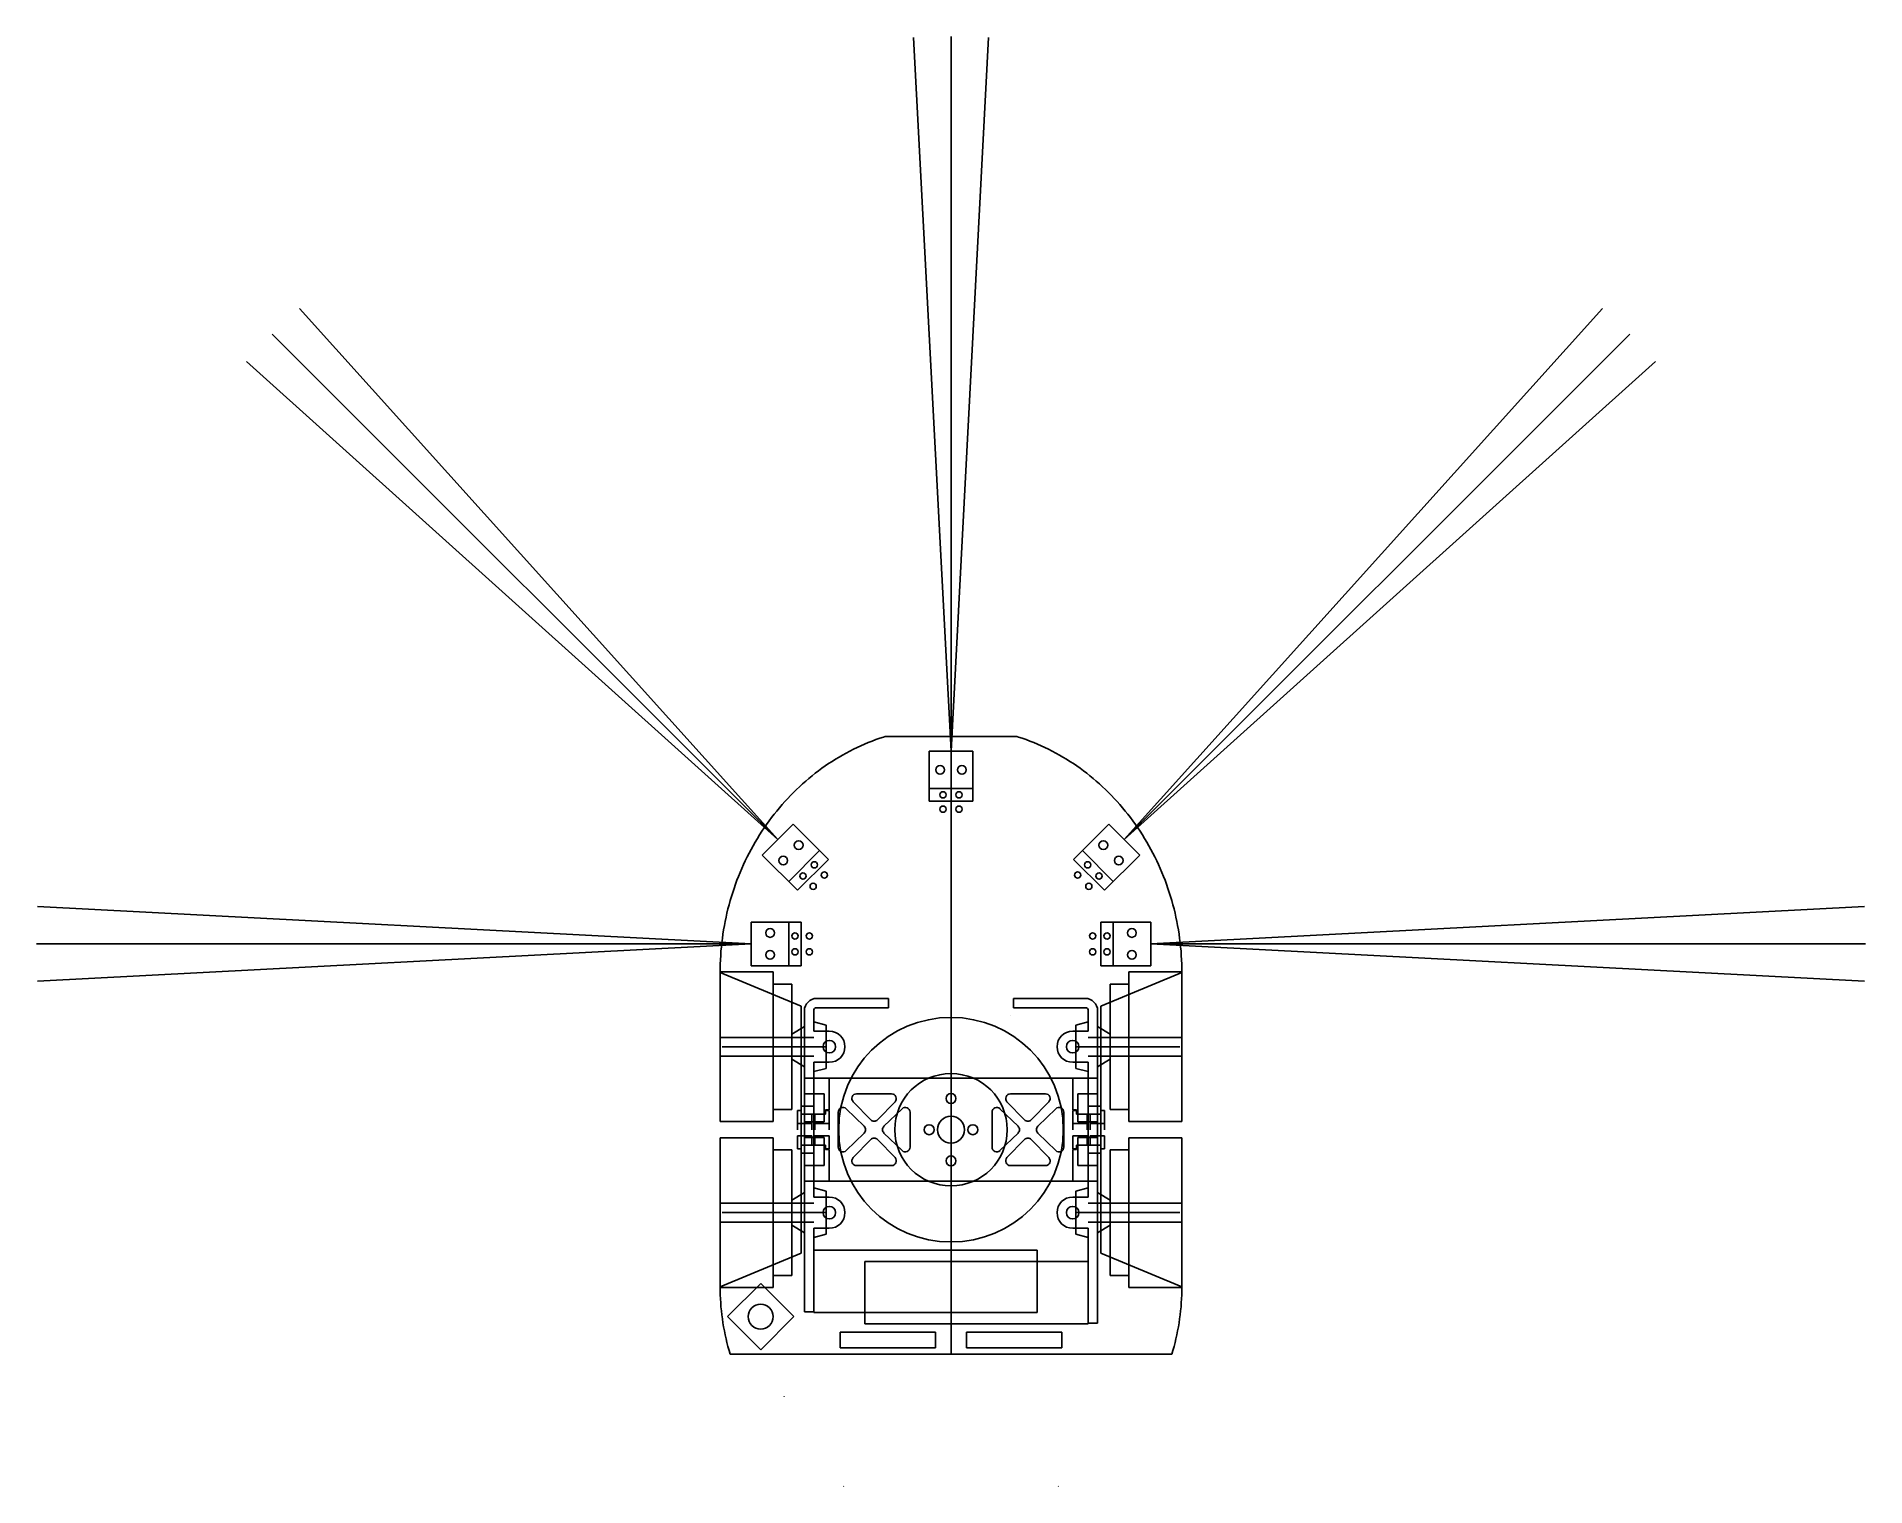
# Model space of a CAD drawing. Extents: x -110 to 184, y -21 to 211.
import ezdxf

# ---------------------------------------------------------------- set-up
doc = ezdxf.new("R2010")
doc.units = 0
doc.linetypes.add('DOT', pattern=[2, 1, -1])
for name, color, linetype in [('Layer0', 7, 'CONTINUOUS'), ('Layer3', 7, 'CONTINUOUS'), ('Layer4', 7, 'CONTINUOUS'), ('Layer5', 7, 'CONTINUOUS')]:
    doc.layers.add(name, color=color, linetype=linetype)

msp = doc.modelspace()

# ---------------------------------------------------------------- linework, layer by layer
at = {"layer": 'Layer0', "color": 1, "linetype": 'CONTINUOUS'}
for p, q in [((37, 96.64), (31.01, 211.02)), ((37, 96.64), (37, 211.18)), ((37, 96.64), (42.99, 211.02)), ((9.23, 82.47), (-67.41, 167.59)), ((64.77, 82.47), (141.41, 167.59)), ((9.23, 82.47), (-71.76, 163.46)), ((64.77, 82.47), (145.76, 163.46)), ((9.23, 82.47), (-75.89, 159.11)), ((64.77, 82.47), (149.89, 159.11)), ((5, 65.75), (-109.38, 71.74)), ((69, 65.75), (183.38, 71.74)), ((5, 65.75), (-109.54, 65.75)), ((5, 65.75), (-109.38, 59.76)), ((69, 65.75), (183.54, 65.75)), ((69, 65.75), (183.38, 59.76))]:
    msp.add_line(p, q, dxfattribs=at)
at = {"layer": 'Layer0', "color": 5, "linetype": 'CONTINUOUS'}
for p, q in [((21.36, 96.94), (20.78, 96.64)), ((21.95, 97.23), (21.36, 96.94)), ((22.54, 97.5), (21.95, 97.23)), ((23.14, 97.76), (22.54, 97.5)), ((23.74, 98.02), (23.14, 97.76)), ((24.35, 98.26), (23.74, 98.02)), ((24.95, 98.49), (24.35, 98.26)), ((25.57, 98.71), (24.95, 98.49)), ((26.18, 98.91), (25.57, 98.71)), ((26.45, 99), (26.18, 98.91)), ((47.82, 98.91), (47.55, 99)), ((48.43, 98.71), (47.82, 98.91)), ((49.05, 98.49), (48.43, 98.71)), ((49.65, 98.26), (49.05, 98.49)), ((50.26, 98.02), (49.65, 98.26)), ((50.86, 97.76), (50.26, 98.02)), ((51.46, 97.5), (50.86, 97.76)), ((52.05, 97.23), (51.46, 97.5)), ((52.64, 96.94), (52.05, 97.23)), ((53.22, 96.64), (52.64, 96.94)), ((16.31, 93.89), (15.78, 93.5)), ((16.85, 94.27), (16.31, 93.89)), ((17.39, 94.64), (16.85, 94.27)), ((17.94, 95), (17.39, 94.64)), ((18.5, 95.35), (17.94, 95)), ((19.06, 95.69), (18.5, 95.35)), ((19.63, 96.02), (19.06, 95.69)), ((20.2, 96.34), (19.63, 96.02)), ((20.78, 96.64), (20.2, 96.34)), ((53.8, 96.34), (53.22, 96.64)), ((54.37, 96.02), (53.8, 96.34)), ((54.94, 95.69), (54.37, 96.02)), ((55.5, 95.35), (54.94, 95.69)), ((56.06, 95), (55.5, 95.35)), ((56.61, 94.64), (56.06, 95)), ((57.15, 94.27), (56.61, 94.64)), ((57.69, 93.89), (57.15, 94.27)), ((58.22, 93.5), (57.69, 93.89)), ((12.73, 90.95), (12.24, 90.49)), ((13.22, 91.4), (12.73, 90.95)), ((13.72, 91.84), (13.22, 91.4)), ((14.22, 92.27), (13.72, 91.84)), ((14.73, 92.69), (14.22, 92.27)), ((15.25, 93.1), (14.73, 92.69)), ((15.78, 93.5), (15.25, 93.1)), ((58.75, 93.1), (58.22, 93.5)), ((59.27, 92.69), (58.75, 93.1)), ((59.78, 92.27), (59.27, 92.69)), ((60.28, 91.84), (59.78, 92.27)), ((60.78, 91.4), (60.28, 91.84)), ((61.27, 90.95), (60.78, 91.4)), ((61.76, 90.49), (61.27, 90.95)), ((9.94, 88.08), (9.5, 87.57)), ((10.38, 88.58), (9.94, 88.08)), ((10.84, 89.07), (10.38, 88.58)), ((11.3, 89.55), (10.84, 89.07)), ((11.77, 90.03), (11.3, 89.55)), ((12.24, 90.49), (11.77, 90.03)), ((62.23, 90.03), (61.76, 90.49)), ((62.7, 89.55), (62.23, 90.03)), ((63.16, 89.07), (62.7, 89.55)), ((63.62, 88.58), (63.16, 89.07)), ((64.06, 88.08), (63.62, 88.58)), ((64.5, 87.57), (64.06, 88.08)), ((7.84, 85.46), (7.45, 84.91)), ((8.25, 86), (7.84, 85.46)), ((8.66, 86.53), (8.25, 86)), ((9.08, 87.05), (8.66, 86.53)), ((9.5, 87.57), (9.08, 87.05)), ((64.92, 87.05), (64.5, 87.57)), ((65.34, 86.53), (64.92, 87.05)), ((65.75, 86), (65.34, 86.53)), ((66.16, 85.46), (65.75, 86)), ((66.55, 84.91), (66.16, 85.46)), ((5.62, 82.07), (5.28, 81.48)), ((5.97, 82.65), (5.62, 82.07)), ((6.33, 83.23), (5.97, 82.65)), ((6.69, 83.8), (6.33, 83.23)), ((7.07, 84.36), (6.69, 83.8)), ((7.45, 84.91), (7.07, 84.36)), ((66.93, 84.36), (66.55, 84.91)), ((67.31, 83.8), (66.93, 84.36)), ((67.67, 83.23), (67.31, 83.8)), ((68.03, 82.65), (67.67, 83.23)), ((68.38, 82.07), (68.03, 82.65)), ((68.72, 81.48), (68.38, 82.07)), ((4.33, 79.68), (4.03, 79.07)), ((4.64, 80.29), (4.33, 79.68)), ((4.96, 80.89), (4.64, 80.29)), ((5.28, 81.48), (4.96, 80.89)), ((69.04, 80.89), (68.72, 81.48)), ((69.36, 80.29), (69.04, 80.89)), ((69.67, 79.68), (69.36, 80.29)), ((69.97, 79.07), (69.67, 79.68)), ((2.94, 76.57), (2.69, 75.94)), ((3.2, 77.21), (2.94, 76.57)), ((3.47, 77.83), (3.2, 77.21)), ((3.74, 78.46), (3.47, 77.83)), ((4.03, 79.07), (3.74, 78.46)), ((70.26, 78.46), (69.97, 79.07)), ((70.53, 77.83), (70.26, 78.46)), ((70.8, 77.21), (70.53, 77.83)), ((71.06, 76.57), (70.8, 77.21)), ((71.31, 75.94), (71.06, 76.57)), ((1.81, 73.35), (1.62, 72.69)), ((2.02, 74), (1.81, 73.35)), ((2.23, 74.65), (2.02, 74)), ((2.46, 75.3), (2.23, 74.65)), ((2.69, 75.94), (2.46, 75.3)), ((71.54, 75.3), (71.31, 75.94)), ((71.77, 74.65), (71.54, 75.3)), ((71.98, 74), (71.77, 74.65)), ((72.19, 73.35), (71.98, 74)), ((72.38, 72.69), (72.19, 73.35)), ((1.1, 70.7), (0.95, 70.03)), ((1.26, 71.36), (1.1, 70.7)), ((1.43, 72.03), (1.26, 71.36)), ((1.62, 72.69), (1.43, 72.03)), ((72.57, 72.03), (72.38, 72.69)), ((72.74, 71.36), (72.57, 72.03)), ((72.9, 70.7), (72.74, 71.36)), ((73.05, 70.03), (72.9, 70.7)), ((0.56, 68), (0.46, 67.32)), ((0.68, 68.68), (0.56, 68)), ((0.81, 69.35), (0.68, 68.68)), ((0.95, 70.03), (0.81, 69.35)), ((73.19, 69.35), (73.05, 70.03)), ((73.32, 68.68), (73.19, 69.35)), ((73.44, 68), (73.32, 68.68)), ((73.54, 67.32), (73.44, 68)), ((0.14, 64.58), (0.09, 63.9)), ((0.2, 65.27), (0.14, 64.58)), ((0.28, 65.95), (0.2, 65.27)), ((0.36, 66.64), (0.28, 65.95)), ((0.46, 67.32), (0.36, 66.64)), ((73.64, 66.64), (73.54, 67.32)), ((73.72, 65.95), (73.64, 66.64)), ((73.8, 65.27), (73.72, 65.95)), ((73.86, 64.58), (73.8, 65.27)), ((73.91, 63.9), (73.86, 64.58)), ((0.01, 61.83), (0, 61.14)), ((0.02, 62.52), (0.01, 61.83)), ((0.05, 63.21), (0.02, 62.52)), ((0.09, 63.9), (0.05, 63.21)), ((73.95, 63.21), (73.91, 63.9)), ((73.98, 62.52), (73.95, 63.21)), ((73.99, 61.83), (73.98, 62.52)), ((74, 61.14), (73.99, 61.83)), ((0, 61.14), (13, 55.76)), ((74, 61.14), (61, 55.76)), ((11.5, 56.38), (11.65, 56.31)), ((13, 55.76), (13, 16.18)), ((62.5, 56.38), (62.35, 56.31)), ((0, 10.8), (13, 16.18)), ((11.5, 15.56), (11.65, 15.62)), ((74, 10.8), (61, 16.18)), ((62.5, 15.56), (62.35, 15.62)), ((0, 10.79), (0, 10.8)), ((0.01, 10.15), (0, 10.79)), ((0.02, 9.5), (0.01, 10.15)), ((0.05, 8.86), (0.02, 9.5)), ((0.09, 8.21), (0.05, 8.86)), ((73.95, 8.86), (73.91, 8.21)), ((73.98, 9.5), (73.95, 8.86)), ((73.99, 10.15), (73.98, 9.5)), ((74, 10.79), (73.99, 10.15)), ((74, 10.8), (74, 10.79)), ((0.14, 7.57), (0.09, 8.21)), ((0.2, 6.93), (0.14, 7.57)), ((0.28, 6.29), (0.2, 6.93)), ((0.36, 5.65), (0.28, 6.29)), ((73.72, 6.29), (73.64, 5.65)), ((73.8, 6.93), (73.72, 6.29)), ((73.86, 7.57), (73.8, 6.93)), ((73.91, 8.21), (73.86, 7.57)), ((0.46, 5.01), (0.36, 5.65)), ((0.56, 4.37), (0.46, 5.01)), ((0.68, 3.73), (0.56, 4.37)), ((0.81, 3.1), (0.68, 3.73)), ((0.95, 2.47), (0.81, 3.1)), ((73.19, 3.1), (73.05, 2.47)), ((73.32, 3.73), (73.19, 3.1)), ((73.44, 4.37), (73.32, 3.73)), ((73.54, 5.01), (73.44, 4.37)), ((73.64, 5.65), (73.54, 5.01)), ((1.1, 1.84), (0.95, 2.47)), ((1.26, 1.22), (1.1, 1.84)), ((1.43, 0.6), (1.26, 1.22)), ((1.61, 0), (1.43, 0.6)), ((1.61, 0), (72.39, 0)), ((11.65, 0), (62.35, 0)), ((72.57, 0.6), (72.39, 0)), ((72.74, 1.22), (72.57, 0.6)), ((72.9, 1.84), (72.74, 1.22)), ((73.05, 2.47), (72.9, 1.84)), ((10.29, -6.81), (10.26, -6.74))]:
    msp.add_line(p, q, dxfattribs=at)
at = {"layer": 'Layer0', "color": 8, "linetype": 'CONTINUOUS'}
for p, q in [((37, 99), (26.45, 99)), ((37, 90.64), (37, 99)), ((37, 99), (47.55, 99)), ((33.5, 96.64), (33.5, 88.64)), ((33.5, 96.64), (40.5, 96.64)), ((40.5, 96.64), (40.5, 88.64)), ((33.5, 90.64), (40.5, 90.64)), ((40.5, 88.64), (33.5, 88.64)), ((6.76, 79.99), (11.71, 84.94)), ((11.71, 84.94), (17.36, 79.29)), ((62.29, 84.94), (56.64, 79.29)), ((67.24, 79.99), (62.29, 84.94)), ((6.76, 79.99), (12.41, 74.34)), ((11, 75.75), (15.95, 80.7)), ((17.36, 79.29), (12.41, 74.34)), ((56.64, 79.29), (61.59, 74.34)), ((63, 75.75), (58.05, 80.7)), ((67.24, 79.99), (61.59, 74.34)), ((5, 69.25), (13, 69.25)), ((5, 62.25), (5, 69.25)), ((11, 62.25), (11, 69.25)), ((13, 69.25), (13, 62.25)), ((69, 69.25), (61, 69.25)), ((61, 69.25), (61, 62.25)), ((63, 62.25), (63, 69.25)), ((69, 62.25), (69, 69.25)), ((5, 62.25), (13, 62.25)), ((69, 62.25), (61, 62.25)), ((15.5, 57.02), (27, 57.02)), ((27, 57.02), (27, 55.52)), ((58.5, 57.02), (47, 57.02)), ((47, 57.02), (47, 55.52)), ((61, 55.76), (61, 16.18)), ((13.5, 55.02), (13.5, 6.78)), ((15, 51.77), (15, 55.02)), ((15, 53.27), (15, 51.77)), ((15.5, 55.52), (27, 55.52)), ((46.5, 54.26), (46.5, 54.26)), ((58.5, 55.52), (47, 55.52)), ((59, 55.02), (59, 51.77)), ((60.5, 4.94), (60.5, 55.02)), ((15, 51.77), (17.5, 51.77)), ((59, 51.77), (56.5, 51.77)), ((15, 46.77), (17.5, 46.77)), ((15, 25.17), (15, 46.77)), ((59, 46.77), (56.5, 46.77)), ((59, 46.77), (59, 25.17)), ((15, 25.17), (17.5, 25.17)), ((59, 25.17), (56.5, 25.17)), ((15, 20.17), (17.5, 20.17)), ((15, 20.17), (15, 6.78)), ((15, 18.67), (15, 20.17)), ((59, 20.17), (56.5, 20.17)), ((59, 20.17), (59, 14.84)), ((15, 16.68), (47.9, 16.68)), ((15, 6.68), (15, 16.68)), ((50.8, 14.84), (23.2, 14.84)), ((23.2, 4.84), (23.2, 14.84)), ((47.9, 16.68), (50.8, 16.68)), ((50.8, 16.68), (50.8, 6.68)), ((59, 14.84), (50.8, 14.84)), ((59, 14.84), (59, 4.84)), ((6.5, 11.3), (1.2, 6)), ((11.8, 6), (6.5, 11.3)), ((1.2, 6), (6.5, 0.7)), ((6.5, 0.7), (11.8, 6)), ((13.5, 6.78), (15, 6.78)), ((15, 6.68), (47.9, 6.68)), ((23.2, 4.84), (23.2, 6.68)), ((47.9, 6.68), (50.8, 6.68)), ((19.25, 1), (19.25, 3.54)), ((19.25, 3.54), (34.49, 3.54)), ((59, 4.84), (23.2, 4.84)), ((34.49, 3.54), (34.49, 1)), ((37, 4.84), (37, 0)), ((54.75, 3.54), (39.51, 3.54)), ((39.51, 3.54), (39.51, 1)), ((54.75, 1), (54.75, 3.54)), ((60.5, 4.94), (59, 4.94)), ((59, 4.94), (59, 4.84)), ((34.49, 1), (19.25, 1)), ((39.51, 1), (54.75, 1)), ((19.83, -21.21), (19.77, -21.19)), ((54.17, -21.21), (54.23, -21.19))]:
    msp.add_line(p, q, dxfattribs=at)
for centre, radius in [((35.25, 93.64), 0.7), ((38.75, 93.64), 0.7), ((35.73, 89.64), 0.5), ((38.27, 89.64), 0.5), ((35.73, 87.34), 0.5), ((38.27, 87.34), 0.5), ((12.59, 81.58), 0.7), ((61.41, 81.58), 0.7), ((10.12, 79.11), 0.7), ((63.88, 79.11), 0.7), ((13.28, 76.62), 0.5), ((15.08, 78.42), 0.5), ((16.71, 76.79), 0.5), ((57.29, 76.79), 0.5), ((58.92, 78.42), 0.5), ((60.72, 76.62), 0.5), ((14.91, 74.99), 0.5), ((59.09, 74.99), 0.5), ((8, 67.5), 0.7), ((12, 67.02), 0.5), ((14.3, 67.02), 0.5), ((59.7, 67.02), 0.5), ((62, 67.02), 0.5), ((66, 67.5), 0.7), ((8, 64), 0.7), ((12, 64.48), 0.5), ((14.3, 64.48), 0.5), ((59.7, 64.48), 0.5), ((62, 64.48), 0.5), ((66, 64), 0.7), ((37, 35.97), 18), ((17.5, 49.27), 1), ((56.5, 49.27), 1), ((37, 35.97), 9), ((17.5, 22.67), 1), ((56.5, 22.67), 1), ((6.5, 6), 2)]:
    msp.add_circle(centre, radius, dxfattribs=at)
for centre, radius, start, end in [((15.5, 55.02), 2, 90, 180), ((58.5, 55.02), 2, -360, -270), ((15.5, 55.02), 0.5, 90, 180), ((58.5, 55.02), 0.5, 0, 90), ((17.5, 49.27), 2.5, -90, 90), ((56.5, 49.27), 2.5, -270, -90), ((17.5, 22.67), 2.5, -90, 90), ((56.5, 22.67), 2.5, -270, -90)]:
    msp.add_arc(centre, radius, start, end, dxfattribs=at)
at = {"layer": 'Layer3', "color": 8, "linetype": 'CONTINUOUS'}
for p, q in [((13, 39.02), (12.4, 39.02)), ((12.4, 39.02), (12.4, 36.97)), ((13, 39.02), (13, 38.47)), ((13, 38.47), (14.7, 38.47)), ((14.7, 38.47), (14.7, 36.97)), ((15.2, 38.47), (16.9, 38.47)), ((15.2, 38.47), (15.2, 36.97)), ((16.9, 39.02), (17.5, 39.02)), ((16.9, 39.02), (16.9, 38.47)), ((17.5, 36.97), (17.5, 39.02)), ((57.1, 39.02), (56.5, 39.02)), ((56.5, 36.97), (56.5, 39.02)), ((57.1, 39.02), (57.1, 38.47)), ((58.8, 38.47), (57.1, 38.47)), ((58.8, 38.47), (58.8, 36.97)), ((61, 38.47), (59.3, 38.47)), ((59.3, 36.97), (59.3, 38.47)), ((61, 39.02), (61.6, 39.02)), ((61, 39.02), (61, 38.47)), ((61.6, 39.02), (61.6, 36.97)), ((12.4, 36.97), (14.7, 36.97)), ((15.2, 36.97), (17.5, 36.97)), ((56.5, 36.97), (58.8, 36.97)), ((59.3, 36.97), (61.6, 36.97)), ((12.4, 34.97), (14.7, 34.97)), ((12.4, 34.97), (12.4, 32.92)), ((13, 32.92), (12.4, 32.92)), ((14.7, 33.47), (13, 33.47)), ((13, 32.92), (13, 33.47)), ((14.7, 34.97), (14.7, 33.47)), ((15.2, 34.97), (15.2, 33.47)), ((15.2, 34.97), (17.5, 34.97)), ((16.9, 33.47), (15.2, 33.47)), ((16.9, 32.92), (16.9, 33.47)), ((16.9, 32.92), (17.5, 32.92)), ((17.5, 32.92), (17.5, 34.97)), ((56.5, 32.92), (56.5, 34.97)), ((56.5, 34.97), (58.8, 34.97)), ((57.1, 32.92), (56.5, 32.92)), ((57.1, 32.92), (56.5, 32.92)), ((57.1, 32.92), (57.1, 33.47)), ((57.1, 33.47), (58.8, 33.47)), ((57.1, 32.92), (57.1, 33.47)), ((57.1, 33.47), (58.8, 33.47)), ((58.8, 34.97), (58.8, 33.47)), ((58.8, 34.97), (58.8, 33.47)), ((59.3, 33.47), (59.3, 34.97)), ((59.3, 34.97), (61.6, 34.97)), ((59.3, 33.47), (61, 33.47)), ((61, 32.92), (61, 33.47)), ((61, 32.92), (61.6, 32.92)), ((61.6, 34.97), (61.6, 32.92))]:
    msp.add_line(p, q, dxfattribs=at)
at = {"layer": 'Layer3', "color": 8, "linetype": 'DOT'}
for p, q in [((12.4, 36.97), (12.4, 34.97)), ((14.7, 36.97), (14.7, 34.97)), ((15.2, 36.97), (15.2, 34.97)), ((17.5, 36.97), (17.5, 34.97)), ((56.5, 36.97), (56.5, 34.97)), ((58.8, 36.97), (58.8, 34.97)), ((59.3, 36.97), (59.3, 34.97)), ((61.6, 36.97), (61.6, 34.97))]:
    msp.add_line(p, q, dxfattribs=at)
at = {"layer": 'Layer4', "color": 8, "linetype": 'CONTINUOUS'}
for p, q in [((16.65, 44.22), (13.5, 44.22)), ((13.5, 44.22), (13.5, 41.72)), ((15, 44.22), (17.5, 44.22)), ((15, 44.22), (15, 39.97)), ((16.65, 44.22), (57.35, 44.22)), ((17.5, 44.22), (17.5, 39.17)), ((56.5, 44.22), (56.5, 39.17)), ((59, 44.22), (56.5, 44.22)), ((57.35, 44.22), (60.5, 44.22)), ((59, 44.22), (59, 39.97)), ((60.5, 41.72), (60.5, 44.22)), ((16.65, 41.72), (13.5, 41.72)), ((16.65, 37.22), (16.65, 41.72)), ((16.65, 37.22), (16.65, 41.72)), ((21.86, 41.72), (27.49, 41.72)), ((52.14, 41.72), (46.51, 41.72)), ((57.35, 41.72), (60.5, 41.72)), ((57.35, 37.22), (57.35, 41.72)), ((57.35, 37.22), (57.35, 41.72)), ((13, 39.72), (15, 39.72)), ((13, 39.72), (13, 38.47)), ((16.9, 38.47), (13, 38.47)), ((15, 39.72), (15, 39.97)), ((17.5, 39.17), (16.9, 39.17)), ((16.9, 39.17), (16.9, 38.47)), ((18.93, 33.15), (18.93, 38.79)), ((20.2, 39.32), (23.09, 36.51)), ((21.32, 40.44), (24.14, 37.55)), ((28.03, 40.44), (25.21, 37.55)), ((29.15, 39.32), (26.26, 36.51)), ((30.43, 33.15), (30.43, 38.79)), ((43.58, 33.15), (43.58, 38.79)), ((44.85, 39.32), (47.74, 36.51)), ((45.97, 40.44), (48.79, 37.55)), ((52.68, 40.44), (49.86, 37.55)), ((53.8, 39.32), (50.91, 36.51)), ((55.08, 33.15), (55.08, 38.79)), ((56.5, 39.17), (57.1, 39.17)), ((57.1, 39.17), (57.1, 38.47)), ((57.1, 38.47), (61, 38.47)), ((59, 39.72), (59, 39.97)), ((61, 39.72), (59, 39.72)), ((61, 39.72), (61, 38.47)), ((16.65, 37.22), (13.5, 37.22)), ((13.5, 37.22), (13.5, 34.72)), ((20.2, 32.61), (23.09, 35.43)), ((29.15, 32.61), (26.26, 35.43)), ((44.85, 32.61), (47.74, 35.43)), ((53.8, 32.61), (50.91, 35.43)), ((57.35, 37.22), (60.5, 37.22)), ((60.5, 34.72), (60.5, 37.22)), ((16.9, 33.47), (13, 33.47)), ((13, 33.47), (13, 32.22)), ((16.65, 34.72), (13.5, 34.72)), ((16.65, 30.22), (16.65, 34.72)), ((16.65, 30.22), (16.65, 34.72)), ((16.9, 33.47), (16.9, 32.77)), ((17.5, 32.77), (16.9, 32.77)), ((17.5, 32.77), (17.5, 27.72)), ((21.32, 31.49), (24.14, 34.39)), ((28.03, 31.49), (25.21, 34.39)), ((45.97, 31.49), (48.79, 34.39)), ((52.68, 31.49), (49.86, 34.39)), ((56.5, 32.77), (57.1, 32.77)), ((56.5, 32.77), (56.5, 27.72)), ((57.1, 33.47), (57.1, 32.77)), ((57.1, 33.47), (61, 33.47)), ((57.35, 30.22), (57.35, 34.72)), ((57.35, 34.72), (60.5, 34.72)), ((57.35, 30.22), (57.35, 34.72)), ((61, 33.47), (61, 32.22)), ((13, 32.22), (15, 32.22)), ((16.65, 30.22), (13.5, 30.22)), ((13.5, 30.22), (13.5, 27.72)), ((15, 31.97), (15, 32.22)), ((15, 31.97), (15, 27.72)), ((16.65, 32.22), (16.7, 32.22)), ((21.86, 30.22), (27.49, 30.22)), ((52.14, 30.22), (46.51, 30.22)), ((57.35, 32.22), (57.3, 32.22)), ((57.35, 30.22), (60.5, 30.22)), ((61, 32.22), (59, 32.22)), ((59, 31.97), (59, 32.22)), ((59, 31.97), (59, 27.72)), ((60.5, 30.22), (60.5, 27.72)), ((16.65, 27.72), (13.5, 27.72)), ((15, 27.72), (17.5, 27.72)), ((16.65, 27.72), (57.35, 27.72)), ((59, 27.72), (56.5, 27.72)), ((57.35, 27.72), (60.5, 27.72))]:
    msp.add_line(p, q, dxfattribs=at)
for centre, radius in [((37, 40.97), 0.8), ((37, 35.97), 2.15), ((33.5, 35.97), 0.8), ((40.5, 35.97), 0.8), ((37, 30.97), 0.8)]:
    msp.add_circle(centre, radius, dxfattribs=at)
for centre, radius, start, end in [((19.08, 41.72), 1, 0, 0), ((21.86, 40.97), 0.75, 90, 224.2079), ((27.49, 40.97), 0.75, -44.2079, 90), ((30.27, 41.72), 1, 180, 180), ((43.73, 41.72), 1, 0, 0), ((46.51, 40.97), 0.75, 90, 224.2079), ((52.14, 40.97), 0.75, -44.2079, 90), ((54.92, 41.72), 1, 180, 180), ((19.68, 38.79), 0.75, 45.7921, 180), ((29.68, 38.79), 0.75, 0, 134.2079), ((44.33, 38.79), 0.75, 45.7921, 180), ((54.33, 38.79), 0.75, 0, 134.2079), ((22.57, 35.97), 0.75, -45.7921, 45.7921), ((24.68, 38.07), 0.75, -135.7921, -44.2079), ((26.78, 35.97), 0.75, 134.2079, 225.7921), ((47.22, 35.97), 0.75, -45.7921, 45.7921), ((49.33, 38.07), 0.75, -135.7921, -44.2079), ((51.43, 35.97), 0.75, 134.2079, 225.7921), ((19.68, 33.15), 0.75, -180, -45.7921), ((24.68, 33.86), 0.75, 44.2079, 135.7921), ((29.68, 33.15), 0.75, -134.2079, 0), ((44.33, 33.15), 0.75, -180, -45.7921), ((49.33, 33.86), 0.75, 44.2079, 135.7921), ((54.33, 33.15), 0.75, -134.2079, 0), ((19.08, 30.22), 1, 0, 0), ((21.86, 30.97), 0.75, 135.7921, 270), ((27.49, 30.97), 0.75, -90, 44.2079), ((30.43, 30.37), 1, 90, 90), ((43.58, 30.37), 1, 90, 90), ((46.51, 30.97), 0.75, 135.7921, 270), ((52.14, 30.97), 0.75, -90, 44.2079), ((54.92, 30.22), 1, 180, 180)]:
    msp.add_arc(centre, radius, start, end, dxfattribs=at)
at = {"layer": 'Layer5', "color": 5, "linetype": 'CONTINUOUS'}
for p, q in [((37, 0), (37, 100.64)), ((37, 55.59), (37, 16.34))]:
    msp.add_line(p, q, dxfattribs=at)
at = {"layer": 'Layer5', "color": 8, "linetype": 'CONTINUOUS'}
for p, q in [((8.5, 61.27), (0, 61.27)), ((0, 61.27), (0, 37.27)), ((8.5, 59.32), (8.5, 61.27)), ((11.5, 59.32), (8.5, 59.32)), ((8.5, 59.32), (8.5, 39.22)), ((11.5, 51.27), (11.5, 59.32)), ((62.5, 51.27), (62.5, 59.32)), ((62.5, 59.32), (65.5, 59.32)), ((65.5, 59.32), (65.5, 61.27)), ((65.5, 61.27), (74, 61.27)), ((65.5, 59.32), (65.5, 39.22)), ((74, 61.27), (74, 37.27)), ((17, 52.73), (15, 53.27)), ((57, 52.73), (59, 53.27)), ((15, 50.77), (0, 50.77)), ((13.5, 52.52), (11.5, 51.27)), ((11.5, 47.27), (11.5, 51.27)), ((17, 52.73), (17, 45.8)), ((57, 52.73), (57, 45.8)), ((59, 50.77), (74, 50.77)), ((60.5, 52.52), (62.5, 51.27)), ((62.5, 47.27), (62.5, 51.27)), ((15, 47.77), (0, 47.77)), ((17, 49.27), (0.31, 49.27)), ((11.5, 47.27), (13.5, 46.02)), ((11.5, 47.27), (11.5, 39.22)), ((57, 49.27), (73.69, 49.27)), ((59, 47.77), (74, 47.77)), ((62.5, 47.27), (60.5, 46.02)), ((62.5, 47.27), (62.5, 39.22)), ((17, 45.8), (15, 45.27)), ((57, 45.8), (59, 45.27)), ((11.5, 39.22), (8.5, 39.22)), ((8.5, 39.22), (8.5, 37.27)), ((62.5, 39.22), (65.5, 39.22)), ((65.5, 39.22), (65.5, 37.27)), ((8.5, 37.27), (0, 37.27)), ((65.5, 37.27), (74, 37.27)), ((8.5, 34.67), (0, 34.67)), ((0, 10.67), (0, 34.67)), ((8.5, 32.72), (8.5, 34.67)), ((11.5, 32.72), (8.5, 32.72)), ((8.5, 12.62), (8.5, 32.72)), ((11.5, 24.67), (11.5, 32.72)), ((62.5, 24.67), (62.5, 32.72)), ((62.5, 32.72), (65.5, 32.72)), ((65.5, 32.72), (65.5, 34.67)), ((65.5, 34.67), (74, 34.67)), ((65.5, 12.62), (65.5, 32.72)), ((74, 10.67), (74, 34.67)), ((17, 26.13), (15, 26.67)), ((57, 26.13), (59, 26.67)), ((15, 24.17), (0, 24.17)), ((11.5, 24.67), (13.5, 25.92)), ((11.5, 24.67), (11.5, 20.67)), ((17, 19.2), (17, 26.13)), ((57, 19.2), (57, 26.13)), ((59, 24.17), (74, 24.17)), ((62.5, 24.67), (60.5, 25.92)), ((62.5, 24.67), (62.5, 20.67)), ((15, 21.17), (0, 21.17)), ((17, 22.67), (0.31, 22.67)), ((13.5, 19.42), (11.5, 20.67)), ((11.5, 20.67), (11.5, 12.62)), ((57, 22.67), (73.69, 22.67)), ((59, 21.17), (74, 21.17)), ((60.5, 19.42), (62.5, 20.67)), ((62.5, 20.67), (62.5, 12.62)), ((17, 19.2), (15, 18.67)), ((57, 19.2), (59, 18.67)), ((11.5, 12.62), (8.5, 12.62)), ((8.5, 12.62), (8.5, 10.67)), ((62.5, 12.62), (65.5, 12.62)), ((65.5, 12.62), (65.5, 10.67)), ((8.5, 10.67), (0, 10.67)), ((65.5, 10.67), (74, 10.67))]:
    msp.add_line(p, q, dxfattribs=at)

doc.saveas('drawing.dxf')
